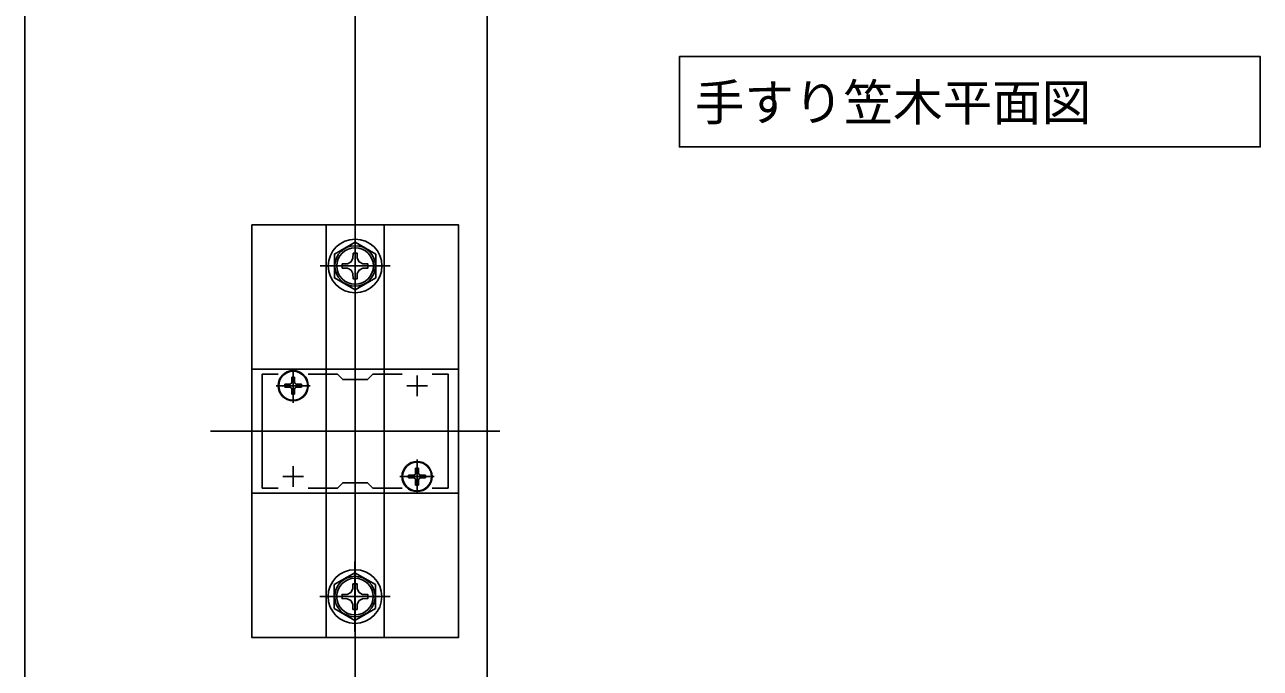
# Model space of a CAD drawing. Units: millimetres, scale not verified. Extents: x -875 to 875, y -1299 to 1293.
# Drawn here: x 11.6 to 310.8, y 326.8 to 482.6 of the extents above; entities that cross this region are included whole.
import ezdxf
from ezdxf.enums import TextEntityAlignment as Align

# ---------------------------------------------------------------- set-up
doc = ezdxf.new("R2010")
doc.units = ezdxf.units.MM
doc.header["$LTSCALE"] = 8
for name, color, linetype in [('0-1_USER1', 3, 'Continuous'), ('0-2_YKK_11', 7, 'Continuous'), ('0-3_YKK_12', 2, 'Continuous'), ('0-4_YKK_13', 4, 'Continuous'), ('0-7_YSS_K', 3, 'Continuous')]:
    doc.layers.add(name, color=color, linetype=linetype)
doc.styles.add('ＭＳ ゴシック', font='')
doc.styles.get('ＭＳ ゴシック').set_extended_font_data('MS Gothic')

msp = doc.modelspace()

# ---------------------------------------------------------------- linework, layer by layer
at = {"layer": '0-1_USER1'}
msp.add_lwpolyline([(170.135, 460.897), (170.135, 474.897), (310.757, 474.897), (310.757, 453.014), (170.135, 453.014)], close=True, dxfattribs=at)
at = {"layer": '0-2_YKK_11'}
for p, q in [((74.104, 395.2), (79.104, 395.2)), ((76.604, 392.7), (76.604, 397.7)), ((104.104, 395.2), (109.104, 395.2)), ((106.604, 392.7), (106.604, 397.7)), ((76.604, 370.7), (76.604, 375.7)), ((106.604, 370.7), (106.604, 375.7)), ((74.104, 373.2), (79.104, 373.2)), ((104.104, 373.2), (109.104, 373.2))]:
    msp.add_line(p, q, dxfattribs=at)
msp.add_lwpolyline([(66.604, 369.2), (116.604, 369.2), (116.604, 399.2), (66.604, 399.2)], close=True, dxfattribs=at)
for points in [[(72.971, 370.4), (69.104, 370.4), (69.104, 398), (72.971, 398)], [(80.237, 398), (87.304, 398), (88.604, 396.7), (94.604, 396.7), (95.904, 398), (102.971, 398)], [(110.237, 398), (114.104, 398), (114.104, 370.4), (110.237, 370.4)], [(102.971, 370.4), (95.904, 370.4), (94.604, 371.7), (88.604, 371.7), (87.304, 370.4), (80.237, 370.4)]]:
    msp.add_lwpolyline(points, dxfattribs=at)
at = {"layer": '0-3_YKK_12'}
for p, q in [((11.604, 149.2), (11.604, 622.2)), ((123.604, 149.2), (123.604, 510.2)), ((126.604, 384.2), (56.604, 384.2))]:
    msp.add_line(p, q, dxfattribs=at)
at = {"layer": '0-4_YKK_13'}
for p, q in [((91.604, 432.7), (91.604, 415.7)), ((91.081, 426.054), (91.103, 427.3)), ((100.104, 424.2), (83.104, 424.2)), ((76.604, 399.35), (76.604, 391.05)), ((80.754, 395.2), (72.454, 395.2)), ((74.554, 395.55), (74.554, 394.85)), ((74.554, 395.55), (75.754, 395.55)), ((76.254, 397.25), (76.954, 397.25)), ((76.254, 397.25), (76.254, 396.05)), ((76.954, 397.25), (76.954, 396.05)), ((77.454, 395.55), (78.654, 395.55)), ((78.654, 395.55), (78.654, 394.85)), ((74.554, 394.85), (75.754, 394.85)), ((76.254, 394.35), (76.254, 393.15)), ((76.254, 393.15), (76.954, 393.15)), ((76.954, 394.35), (76.954, 393.15)), ((77.454, 394.85), (78.654, 394.85)), ((106.604, 377.35), (106.604, 369.05)), ((106.254, 375.25), (106.954, 375.25)), ((106.254, 375.25), (106.254, 374.05)), ((106.954, 375.25), (106.954, 374.05)), ((110.754, 373.2), (102.454, 373.2)), ((104.554, 373.55), (104.554, 372.85)), ((104.554, 373.55), (105.754, 373.55)), ((104.554, 372.85), (105.754, 372.85)), ((106.254, 372.35), (106.254, 371.15)), ((106.254, 371.15), (106.954, 371.15)), ((106.954, 372.35), (106.954, 371.15)), ((107.454, 373.55), (108.654, 373.55)), ((107.454, 372.85), (108.654, 372.85)), ((108.654, 373.55), (108.654, 372.85)), ((91.563, 352.629), (91.563, 335.629)), ((91.04, 345.983), (91.062, 347.229)), ((100.063, 344.129), (83.063, 344.129))]:
    msp.add_line(p, q, dxfattribs=at)
for points in [[(66.604, 434.2), (116.604, 434.2), (116.604, 334.2), (66.604, 334.2)], [(98.604, 334.2), (98.604, 434.2), (84.604, 434.2), (84.604, 334.2)], [(96.604, 427.087), (91.604, 429.974), (86.604, 427.087), (86.604, 421.313), (91.604, 418.426), (96.604, 421.313)], [(96.563, 347.016), (91.563, 349.903), (86.563, 347.016), (86.563, 341.242), (91.563, 338.356), (96.563, 341.242)]]:
    msp.add_lwpolyline(points, close=True, dxfattribs=at)
for points in [[(89.751, 424.723), (90.619, 425.185), (91.081, 426.054)], [(91.103, 427.3), (92.106, 427.3), (92.127, 426.054)], [(92.127, 426.054), (92.589, 425.185), (93.458, 424.723)], [(89.751, 423.677), (88.504, 423.699), (88.504, 424.701), (89.751, 424.723)], [(91.081, 422.346), (90.619, 423.215), (89.751, 423.677)], [(92.127, 422.346), (92.106, 421.1), (91.103, 421.1), (91.081, 422.346)], [(93.458, 423.677), (92.589, 423.215), (92.127, 422.346)], [(93.458, 424.723), (94.704, 424.701), (94.704, 423.699), (93.458, 423.677)], [(91.062, 347.229), (92.065, 347.229), (92.086, 345.983)], [(89.71, 343.606), (88.463, 343.628), (88.463, 344.63), (89.71, 344.652)], [(89.71, 344.652), (90.578, 345.114), (91.04, 345.983)], [(92.086, 345.983), (92.548, 345.114), (93.417, 344.652)], [(93.417, 344.652), (94.663, 344.63), (94.663, 343.628), (93.417, 343.606)], [(91.04, 342.276), (90.578, 343.144), (89.71, 343.606)], [(92.086, 342.276), (92.065, 341.029), (91.062, 341.029), (91.04, 342.276)], [(93.417, 343.606), (92.548, 343.144), (92.086, 342.276)]]:
    msp.add_lwpolyline(points, dxfattribs=at)
for centre, radius in [((91.604, 424.2), 6.5), ((91.604, 424.2), 4.907), ((91.604, 424.2), 4.432), ((76.604, 395.2), 3.65), ((76.604, 395.2), 3.5), ((106.604, 373.2), 3.65), ((106.604, 373.2), 3.5), ((91.563, 344.129), 6.5), ((91.563, 344.129), 4.907), ((91.563, 344.129), 4.432)]:
    msp.add_circle(centre, radius, dxfattribs=at)
for centre, start, end in [((75.754, 396.05), 270, 0), ((77.454, 396.05), 180, 270), ((75.754, 394.35), 0, 90), ((77.454, 394.35), 90, 180), ((105.754, 374.05), 270, 0), ((107.454, 374.05), 180, 270), ((105.754, 372.35), 0, 90), ((107.454, 372.35), 90, 180)]:
    msp.add_arc(centre, 0.5, start, end, dxfattribs=at)
at = {"layer": '0-7_YSS_K'}
msp.add_line((91.604, 1.2), (91.604, 544.2), dxfattribs=at)

# ---------------------------------------------------------------- texts
at = {"layer": '0-1_USER1', "style": 'ＭＳ ゴシック'}
msp.add_text('手すり笠木平面図', height=8.798, dxfattribs=at).set_placement((173.841, 456.768), align=Align.BOTTOM_LEFT)

doc.saveas('drawing.dxf')
